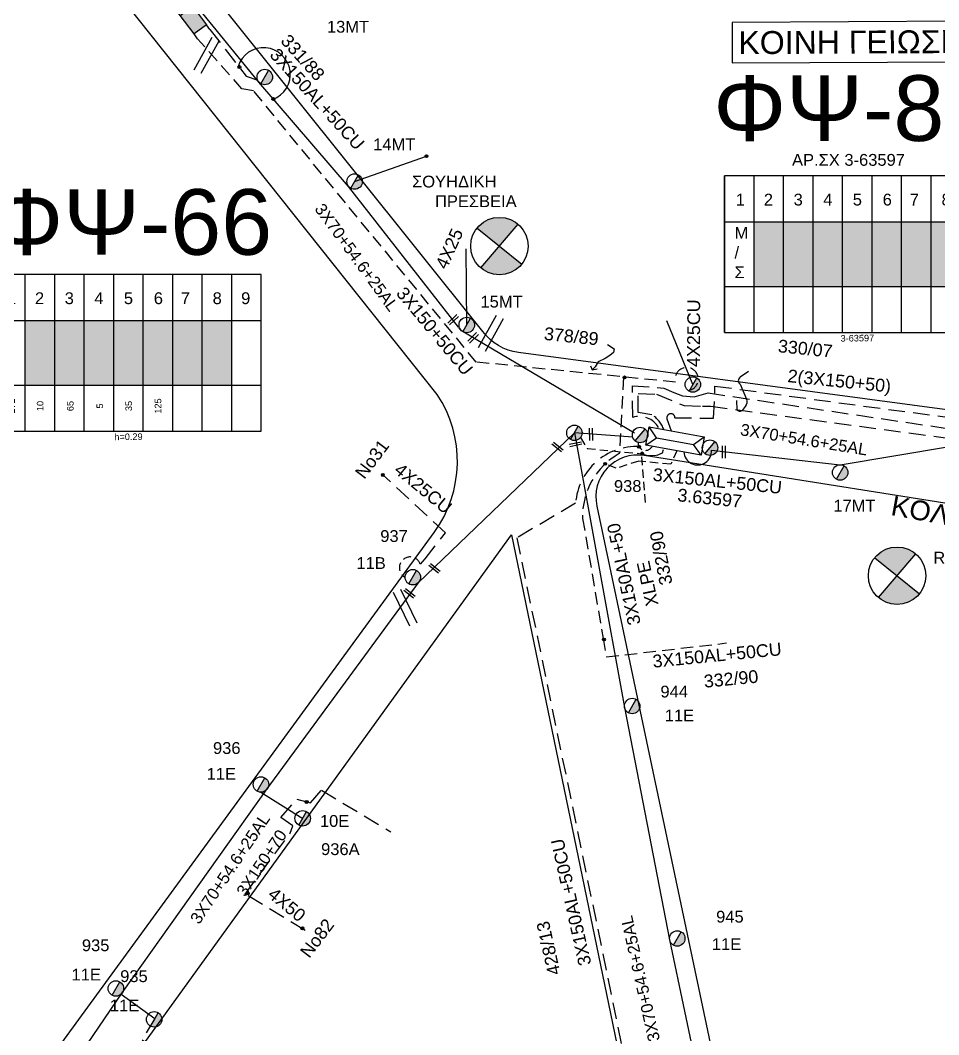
# Model space of a CAD drawing. Header units: millimetres. Extents: x 72 to 3039, y -786 to 786.
# Drawn here: x 1452.3 to 1592.4, y 35 to 189.7 of the extents above; entities that cross this region are included whole.
import ezdxf
from ezdxf.enums import TextEntityAlignment as Align

# ---------------------------------------------------------------- set-up
doc = ezdxf.new("R2010")
doc.units = ezdxf.units.MM
doc.linetypes.add('DASHED', pattern=[19.05, 12.7, -6.35])
for name, color, linetype in [('Link Box 4 Διευθύνσεων', 7, 'Continuous'), ('Άγνωστα', 7, 'Continuous'), ('Ασφαλειοκιβώτια Χ.Τ 9 αναχωρήσεων', 7, 'Continuous'), ('Γυμνά εναέρια ΧΤ (3Φ)   3x50+35CU', 7, 'Continuous'), ('Εναέρια παροχή ΧΤ 4x25', 7, 'SYN_LINE'), ('Επιγραφές - Σχήματα', 7, 'Continuous'), ('Καλώδια ΧΤ   3x150+50AL', 7, 'DASHED'), ('Καλώδια ΧΤ   3x150+50AL XLPE', 7, 'DASHED'), ('Καλώδια ΧΤ   3x150+50CU', 7, 'DASHED'), ('Καλώδια ΧΤ   3x150+70AL', 7, 'DASHED'), ('Καλώδια ΧΤ   3x150AL+50CU', 7, 'DASHED'), ('Καλώδια ΧΤ   3x150AL+50XLPE', 7, 'DASHED'), ('Καλώδια ΧΤ   4x25CU', 7, 'DASHED'), ('Μηχανική τομή', 7, 'Continuous'), ('Στύλος ΦΜ', 7, 'Continuous'), ('Στύλος ΦΜ @ 1', 7, 'Continuous'), ('Συνδέσεις', 7, 'Continuous'), ('Συνεστραμμένα ΧΤ   3x70+54.6+25 AL', 7, 'SYN_LINE'), ('Τομή', 7, 'Continuous'), ('Υποσταθμός εναέριος 2 στύλων', 7, 'Continuous'), ('Υποσταθμός πόλεως', 7, 'Continuous'), ('Υπόβαθρο ΔΕΗ', 7, 'Continuous'), ('Υπόγεια καλώδια Δικτύου ΧΤ και Παρ. ΧΤ - 3X150+70 AL', 7, 'DASHED'), ('Υπόγεια καλώδια Παροχών ΧΤ   4x25', 7, 'DASHED'), ('Υπόγεια καλώδια Παροχών ΧΤ   4x50AL', 7, 'DASHED')]:
    doc.layers.add(name, color=color, linetype=linetype)
doc.styles.get("Standard").update_dxf_attribs({"font": 'arial.ttf'})
doc.linetypes.add('SYN_LINE', pattern='A,0.5,-0.0001,["/\\/\\/\\/",Standard,S=0.1,R=0,X=0,Y=-0.05],-0.25', length=0.7501)

# ---------------------------------------------------------------- blocks, each defined once
blk = doc.blocks.new('ΥΠΑΡΧΩΝ ΤΣΙΜΕΝΤΕΝΙΟΣ ΣΤΥΛΟΣ')
at = {"layer": 'Στύλος ΦΜ'}
blk.add_hatch(color=7, dxfattribs=at).paths.add_polyline_path([(-1.29, -2.28, 0.574793), (2.62, 0, 0.268822), (1.3, 2.27)])
at = {"layer": 'Στύλος ΦΜ', "color": 7}
blk.add_line((-1.29, -2.28), (1.3, 2.27), dxfattribs=at)
blk.add_circle((0, 0), 2.62, dxfattribs=at)
at = {"layer": 'Στύλος ΦΜ', "flags": 4}
for tag, p in [('ΑΡΙΘΜΟΣ', (-4.68, 8.05)), ('ΤΥΠΟΣ', (-4.91, 3.03))]:
    blk.add_attdef(tag, p, '', height=4, dxfattribs=at)
blk = doc.blocks.new('ΥΠΟΣΤΑΘΜΟΣ ΕΝΑΕΡΙΟΣ ΕΠΙ 2 ΣΤΥΛΩΝ')
at = {"layer": 'Υποσταθμός εναέριος 2 στύλων', "linetype": 'Continuous'}
for points in [[(-11.97, -2.11, 0.574793), (-8.45, -0.07, 0.268822), (-9.64, 1.98)], [(9.68, -2.15, 0.574793), (13.19, -0.1, 0.268822), (12.01, 1.95)]]:
    blk.add_hatch(color=256, dxfattribs=at).paths.add_polyline_path(points)
for p, q in [((-11.97, -2.11), (-9.64, 1.98)), ((9.68, -2.15), (12.01, 1.95))]:
    blk.add_line(p, q, dxfattribs=at)
for centre in [(-10.81, -0.07), (10.84, -0.1)]:
    blk.add_circle(centre, 2.36, dxfattribs=at)
at = {"layer": 'Υποσταθμός πόλεως', "linetype": 'Continuous', "ltscale": 40}
blk.add_lwpolyline([(-8.57, 2.82), (8.57, 2.82), (8.57, -2.82), (-8.57, -2.82)], close=True, dxfattribs=at)
for points in [[(-5.75, 0), (-8.57, 2.82)], [(-8.57, -2.82), (-5.75, 0)], [(-5.75, 0), (5.75, 0)], [(5.75, 0), (8.57, 2.82)], [(8.57, -2.82), (5.75, 0)]]:
    blk.add_lwpolyline(points, dxfattribs=at)
at = {"layer": 'Υποσταθμός εναέριος 2 στύλων', "ltscale": 40, "flags": 1}
for tag, p in [('ΜΕΤΑΣΧΗΜΑΤΙΣΜΟΣ', (14.09, 2.51)), ('ΙΣΧΥΣ', (14.07, -0.28)), ('ΑΡΙΘΜΟΣ', (14.19, -3))]:
    blk.add_attdef(tag, p, '', height=1.8, dxfattribs=at)
blk = doc.blocks.new('LINK BOX 4 ΑΝΑΧΩΡΗΣΕΩΝ')
at = {"layer": 'Link Box 4 Διευθύνσεων', "ltscale": 40}
blk.add_hatch(color=256, dxfattribs=at).paths.add_polyline_path([(-3.54, 0), (-3.54, -4.67), (3.54, -4.67), (3.54, 0)])
for p, q in [((-3.54, 0), (-5.33, 0)), ((5.33, 0), (3.54, 0)), ((-3.54, -4.67), (-5.33, -4.67)), ((5.33, -4.67), (3.54, -4.67))]:
    blk.add_line(p, q, dxfattribs=at)
blk.add_lwpolyline([(-3.54, -4.67), (-3.54, 0), (3.54, 0), (3.54, -4.67)], close=True, dxfattribs=at)
blk = doc.blocks.new('ΤΟΜΗ')
at = {"layer": 'Τομή', "ltscale": 40}
for p, q in [((-5.68, 0), (5.68, 0)), ((5.68, -2.33), (-5.68, -2.33))]:
    blk.add_line(p, q, dxfattribs=at)
blk = doc.blocks.new('ΑΣΦΑΛΕΙΟΚΙΒΩΤΙΟ ΥΠΟΣΤΑΘΜΟΥ 9A ΑΝΑΧΩΡΗΣΕΩΝ')
at = {"layer": 'Ασφαλειοκιβώτια Χ.Τ 9 αναχωρήσεων', "ltscale": 40}
for p, q in [((0, 0), (0, 23.91)), ((4.5, 0), (4.5, 23.91)), ((9, 0), (9, 23.91)), ((13.5, 0), (13.5, 23.91)), ((18, 0), (18, 23.91)), ((22.5, 0), (22.5, 23.91)), ((27, 0), (27, 23.91)), ((31.5, 0), (31.5, 23.91)), ((36, 0), (36, 23.91)), ((0, 16.87), (40.5, 16.87)), ((0, 7.04), (40.5, 7.04))]:
    blk.add_line(p, q, dxfattribs=at)
at = {"layer": 'Ασφαλειοκιβώτια Χ.Τ 9 αναχωρήσεων'}
blk.add_lwpolyline([(40.5, 0), (40.5, 23.91), (0, 23.91), (0, 0)], close=True, dxfattribs=at)
for s, p in [('1', (1.71, 19.38)), ('2', (5.99, 19.38)), ('3', (10.53, 19.38)), ('4', (15.04, 19.38)), ('5', (19.55, 19.38)), ('6', (24.11, 19.38)), ('7', (28.24, 19.38)), ('8', (33.08, 19.38)), ('9', (37.43, 19.38))]:
    blk.add_text(s, height=1.8, dxfattribs=at).set_placement(p)
at = {"layer": 'Ασφαλειοκιβώτια Χ.Τ 9 αναχωρήσεων', "ltscale": 40}
for tag, height, rotation, p in [('ΟΝΟΜΑ', 2.5, 0.6514, (19.14, 25.35)), ('ΚΕΙΜΕΝΟ 1', 1, 90, (2.42, 3.84)), ('ΚΕΙΜΕΝΟ 2', 1, 90, (6.78, 3.84)), ('ΚΕΙΜΕΝΟ 3', 1, 90, (11.38, 3.84)), ('ΚΕΙΜΕΝΟ 4', 1, 90, (15.86, 3.84)), ('ΚΕΙΜΕΝΟ 5', 1, 90, (20.28, 3.84)), ('ΚΕΙΜΕΝΟ 6', 1, 90, (24.74, 3.84)), ('ΚΕΙΜΕΝΟ 7', 1, 90, (29.28, 3.84)), ('ΚΕΙΜΕΝΟ 8', 1, 90, (33.65, 3.84)), ('ΚΕΙΜΕΝΟ 9', 1, 90, (38.21, 3.84)), ('ΣΧ', 1, 0.6514, (20.24, -0.85))]:
    blk.add_attdef(tag, text='', height=height, rotation=rotation, dxfattribs=at).set_placement(p, align=Align.MIDDLE_CENTER)
blk = doc.blocks.new('_ΣΥΝΔΕΣΗ')
at = {"layer": 'Συνδέσεις', "linetype": 'SYN_LINE', "ltscale": 40}
blk.add_hatch(color=256, dxfattribs=at).paths.add_polyline_path([(0.5, -0.01, 1), (-0.5, -0.01, 1)])
at = {"layer": 'Συνδέσεις'}
blk.add_circle((0, -0.01), 0.5, dxfattribs=at)
blk = doc.blocks.new('ΜΗΧΑΝΙΚΗ ΤΟΜΗ')
at = {"layer": 'Μηχανική τομή', "ltscale": 40}
for p, q in [((-1.89, 0.78), (1.89, 0.78)), ((1.89, 0), (-1.89, 0))]:
    blk.add_line(p, q, dxfattribs=at)

msp = doc.modelspace()

# ---------------------------------------------------------------- hatches: boundary and pattern name
at = {"layer": 'Ασφαλειοκιβώτια Χ.Τ 9 αναχωρήσεων'}
for color, points in [(2, [(1568.71, 158.93), (1564.21, 158.93), (1564.21, 149.11), (1568.71, 149.11)]), (133, [(1573.21, 158.93), (1568.71, 158.93), (1568.71, 149.11), (1573.21, 149.11)]), (30, [(1577.71, 158.93), (1573.21, 158.93), (1573.21, 149.11), (1577.71, 149.11)]), (62, [(1577.71, 149.11), (1582.21, 149.11), (1582.21, 158.93), (1577.71, 158.93)]), (6, [(1586.71, 158.93), (1582.21, 158.93), (1582.21, 149.11), (1586.71, 149.11)]), (27, [(1586.71, 149.11), (1591.21, 149.11), (1591.21, 158.93), (1586.71, 158.93)]), (85, [(1591.21, 149.11), (1595.71, 149.11), (1595.71, 158.93), (1591.21, 158.93)]), (2, [(1457.58, 143.89), (1453.08, 143.89), (1453.08, 134.07), (1457.58, 134.07)]), (85, [(1462.08, 143.89), (1457.58, 143.89), (1457.58, 134.07), (1462.08, 134.07)]), (27, [(1466.58, 143.89), (1462.08, 143.89), (1462.08, 134.07), (1466.58, 134.07)]), (5, [(1466.58, 134.07), (1471.08, 134.07), (1471.08, 143.89), (1466.58, 143.89)]), (1, [(1475.58, 143.89), (1471.08, 143.89), (1471.08, 134.07), (1475.58, 134.07)]), (4, [(1480.07, 143.84), (1475.57, 143.84), (1475.57, 134.01), (1480.07, 134.01)])]:
    msp.add_hatch(color=color, dxfattribs=at).paths.add_polyline_path(points)
at = {"layer": 'Επιγραφές - Σχήματα'}
h = msp.add_hatch(color=1, dxfattribs=at)
h.paths.add_polyline_path([(1525.39, 155.26), (1522.56, 151.92, 0.42264), (1528.81, 152.52)])
h.paths.add_polyline_path([(1528.23, 158.59, 0.42264), (1521.98, 158), (1525.39, 155.26)])
h = msp.add_hatch(color=1, dxfattribs=at)
h.paths.add_polyline_path([(1586.02, 104.99), (1583.19, 101.65, 0.42264), (1589.44, 102.25)])
h.paths.add_polyline_path([(1588.85, 108.32, 0.42264), (1582.61, 107.72), (1586.02, 104.99)])
at = {"layer": 'Καλώδια ΧΤ   3x150AL+50CU', "linetype": 'DASHED', "ltscale": 0.2}
h = msp.add_hatch(color=6, dxfattribs=at)
h.dxf.hatch_style = 1
h.paths.add_polyline_path([(1484.58, 143.89), (1480.08, 143.89), (1480.08, 134.07), (1484.58, 134.07)])

# ---------------------------------------------------------------- linework, layer by layer
at = {"layer": 'Άγνωστα', "color": 2, "linetype": 'DASHED', "ltscale": 0.1}
for points in [[(1537.76, 126.06), (1538.78, 124.39), (1547.04, 123.59)], [(1547.68, 116.14), (1547.04, 123.59), (1548.05, 123.33), (1549.43, 123.36), (1550.26, 123.74), (1550.4, 124.26)]]:
    msp.add_lwpolyline(points, dxfattribs=at)
at = {"layer": 'Άγνωστα', "color": 62, "linetype": 'DASHED', "ltscale": 0.1}
msp.add_lwpolyline([(1552.46, 124.05), (1551.5, 121.98), (1546.65, 122.48), (1543.17, 121.37), (1541.43, 122.09)], dxfattribs=at)
at = {"layer": 'Άγνωστα', "color": 5}
msp.add_lwpolyline([(1467.73, 41.19), (1472.83, 37.44)], dxfattribs=at)
at = {"layer": 'Γυμνά εναέρια ΧΤ (3Φ)   3x50+35CU', "color": 5, "linetype": 'DASHED', "ltscale": 0.2}
msp.add_lwpolyline([(1472.83, 37.44), (1470.93, 34.23), (1480.22, 27.35)], dxfattribs=at)
at = {"layer": 'Επιγραφές - Σχήματα'}
for p, q in [((1521.98, 158), (1528.81, 152.52)), ((1522.56, 151.92), (1528.23, 158.59)), ((1583.19, 101.65), (1588.85, 108.32)), ((1582.61, 107.72), (1589.44, 102.25))]:
    msp.add_line(p, q, dxfattribs=at)
at = {"layer": 'Επιγραφές - Σχήματα', "color": 190}
msp.add_lwpolyline([(1560.88, 183.2), (1596.4, 183.38), (1596.36, 189.55), (1560.85, 189.37)], close=True, dxfattribs=at)
at = {"layer": 'Επιγραφές - Σχήματα', "ltscale": 20}
for points in [[(1541.86, 140.23), (1542.87, 139.6), (1542.76, 139.01), (1542.23, 138.59), (1541.49, 138.12), (1540.44, 137.59), (1539.96, 136.85), (1539.54, 136.38)], [(1539.29, 137), (1539.54, 136.38), (1540.3, 136.55)]]:
    msp.add_lwpolyline(points, dxfattribs=at)
at = {"layer": 'Επιγραφές - Σχήματα'}
msp.add_lwpolyline([(1563.37, 136.16), (1562.08, 135.25, 0.517921), (1562.08, 134.2), (1563.04, 131.91, -0.293907), (1562.84, 130.8), (1562.38, 130.2, -0.577812), (1561.65, 130.3), (1561.57, 131.72)], format="xyb", dxfattribs=at)
for centre in [(1525.39, 155.26), (1586.02, 104.99)]:
    msp.add_circle(centre, 4.38, dxfattribs=at)
at = {"layer": 'Καλώδια ΧΤ   3x150+50AL', "color": 27, "ltscale": 0.2}
msp.add_lwpolyline([(1549.66, 127.59, 0.343136), (1545.72, 129.14), (1545.66, 133.97), (1550.43, 133.6), (1552, 132.93), (1553.32, 132.43), (1555.09, 132.26), (1557.22, 132.86), (1611.76, 124.77, 0.413778), (1625.76, 135.35, -0.550789), (1623.75, 143.03), (1611.48, 172.82, -1.62981), (1610.07, 174.56)], format="xyb", dxfattribs=at)
at = {"layer": 'Καλώδια ΧΤ   3x150+50AL XLPE', "color": 30, "ltscale": 0.2}
msp.add_lwpolyline([(1551.61, 127.06), (1550.95, 128.88, -1.202253), (1552.14, 129.08), (1558.05, 129), (1558.25, 133.91), (1613.7, 126.47, 0.374866), (1624.35, 138.72, 0.508418), (1624.62, 140.1)], format="xyb", dxfattribs=at)
at = {"layer": 'Καλώδια ΧΤ   3x150+50CU', "color": 4, "ltscale": 0.2}
msp.add_lwpolyline([(1481.24, 188.29), (1486.76, 181.18), (1488.53, 180.57)], dxfattribs=at)
at = {"layer": 'Καλώδια ΧΤ   3x150+50CU', "color": 62, "ltscale": 0.15}
msp.add_lwpolyline([(1554.14, 133.23, 2.724962), (1552.25, 134.5), (1521.84, 137.58), (1487.88, 178.96), (1486.13, 179.23), (1479.37, 186.89)], format="xyb", dxfattribs=at)
at = {"layer": 'Καλώδια ΧΤ   3x150+70AL', "color": 5, "ltscale": 0.2}
msp.add_lwpolyline([(1486.6, 56.44), (1493.5, 65.74), (1493.9, 66.86), (1492.07, 68.13), (1494.5, 70.92), (1496.57, 70.33), (1498.25, 72.28), (1508.81, 65.94)], dxfattribs=at)
at = {"layer": 'Καλώδια ΧΤ   3x150AL+50CU', "color": 85, "ltscale": 0.2}
msp.add_lwpolyline([(1550.47, 127.27, 0.167498), (1548.62, 129.54), (1546.56, 129.9), (1546.53, 132.78), (1549.32, 132.66), (1553.53, 130.94), (1556.34, 130.84), (1557.61, 130.84), (1612.23, 123.49, 0.418036), (1626.16, 134.26, -0.105438), (1628.31, 140.51, -0.435561), (1630.56, 144.15), (1634.08, 146.19), (1633.81, 147.59, 0.651096), (1631.18, 155.18), (1571.08, 301.93)], format="xyb", dxfattribs=at)
at = {"layer": 'Καλώδια ΧΤ   3x150AL+50CU', "color": 62, "ltscale": 0.15}
msp.add_lwpolyline([(1544.3, 135.25), (1543.66, 123.61, 0.280499), (1538.07, 113.74), (1541.19, 95.44)], format="xyb", dxfattribs=at)
msp.add_lwpolyline([(1541.19, 95.44), (1541.68, 92.6), (1560.03, 94.73)], dxfattribs=at)
at = {"layer": 'Καλώδια ΧΤ   3x150AL+50XLPE', "color": 6, "linetype": 'DASHED', "ltscale": 0.2}
msp.add_lwpolyline([(1546.79, 124.68, 0.408519), (1537.01, 116.03), (1528.04, 110.77), (1550.09, 4.05), (1546.4, -19.11), (1532.67, -16.92)], format="xyb", dxfattribs=at)
at = {"layer": 'Καλώδια ΧΤ   4x25CU', "color": 62, "ltscale": 13}
msp.add_lwpolyline([(1554.88, 134.15), (1550.92, 143.86)], dxfattribs=at)
at = {"layer": 'Συνεστραμμένα ΧΤ   3x70+54.6+25 AL', "color": 4, "ltscale": 20}
msp.add_lwpolyline([(1519.15, 142.92), (1502.39, 164.37), (1488.72, 180.27), (1470.04, 203.2), (1453.55, 226.03)], dxfattribs=at)
at = {"layer": 'Συνεστραμμένα ΧΤ   3x70+54.6+25 AL', "color": 4, "ltscale": 15}
for points in [[(1503.31, 165.1), (1514.27, 168.97)], [(1520.41, 143.23), (1520.3, 154.84)]]:
    msp.add_lwpolyline(points, dxfattribs=at)
at = {"layer": 'Συνεστραμμένα ΧΤ   3x70+54.6+25 AL', "color": 6, "ltscale": 20}
msp.add_lwpolyline([(1545.98, 126.71), (1519.6, 142.35), (1519.21, 142.84)], dxfattribs=at)
at = {"layer": 'Συνεστραμμένα ΧΤ   3x70+54.6+25 AL', "color": 133, "ltscale": 20}
msp.add_lwpolyline([(1553.5, 123.86, 1.006219), (1557.71, 124.15), (1577.34, 121.92), (1618.86, 128.85), (1634.94, 96.5)], format="xyb", dxfattribs=at)
at = {"layer": 'Συνεστραμμένα ΧΤ   3x70+54.6+25 AL', "color": 2, "ltscale": 20}
for points in [[(1545.71, 126.13), (1536.82, 126.78), (1513, 103.91)], [(1536.82, 126.78), (1544.47, 84.9), (1551.34, 49.45), (1560.49, 5.93), (1556.98, -23.51)]]:
    msp.add_lwpolyline(points, dxfattribs=at)
at = {"layer": 'Συνεστραμμένα ΧΤ   3x70+54.6+25 AL', "color": 5, "ltscale": 20}
msp.add_lwpolyline([(1447.42, 11.39), (1467.89, 41.38), (1489.99, 72.47), (1513.13, 104.06)], dxfattribs=at)
at = {"layer": 'Συνεστραμμένα ΧΤ   3x70+54.6+25 AL', "color": 5, "ltscale": 15}
msp.add_lwpolyline([(1489.03, 71.97), (1495.39, 67.98)], dxfattribs=at)
at = {"layer": 'Υπόβαθρο ΔΕΗ'}
for points in [[(1512.74, 391.87), (1622.86, 144.28, -0.498389), (1610.73, 128.01), (1528.28, 139.02, -0.205866), (1522.88, 142.25), (1463.82, 216.06, -0.384999), (1464.26, 223.44), (1505.58, 253.46, 6.284716), (1500.43, 261.31), (1458.47, 230.1, -0.357908), (1452.74, 230.38), (1423.5, 266.37, 1.787303), (1398.68, 271.43), (1301.48, 152.02), (1206.73, -201.82)], [(1456.75, 31.1), (1515.44, 111.59, 0.313371), (1515.92, 132.64), (1460.41, 202.44, 0.575862), (1446.36, 200.38), (1384.46, 44.97, 0.584994), (1391.75, 31.75), (1446.55, 26.47, 0.267675), (1456.75, 31.1, -8.548518)], [(1637.78, -168.95), (1650.47, -97.24), (1652.31, -6.95), (1632.58, 95.42, 0.360104), (1610.95, 113.24), (1547.46, 123.31, 0.530419), (1540.24, 115.61), (1563.51, 5.27), (1543.39, -142.21, 0.353787), (1547.22, -148.55), (1637.78, -168.95)], [(1527.24, 111.24), (1549.14, 5.27), (1527.05, -133.52, -0.348219), (1515.86, -141.11), (1452.64, -128.35, -0.326637), (1440.21, -105.56), (1450.94, -22.28), (1456.49, 13.29), (1527.24, 111.24)]]:
    msp.add_lwpolyline(points, format="xyb", dxfattribs=at)
for points in [[(1913.39, -91.84), (1910.67, -87.13), (1901.72, -78.39), (1890.07, -61.02), (1871.96, -46.98), (1848.42, -26.03), (1819.68, 5.53), (1810.61, 13.68), (1802.29, 30.22), (1769.72, 65.89), (1761.47, 76.97), (1756.27, 88.1), (1746.69, 99.13), (1739.6, 112.79), (1714.41, 144), (1681.91, 181.48), (1642.93, 212.01), (1639.44, 221.59), (1626.4, 231.1), (1605.9, 244.83), (1595.89, 264.84), (1588.6, 285.36), (1584.02, 299.5), (1569.42, 311.36), (1557.84, 337.31), (1550.14, 350.46), (1546.77, 375.41)], [(1919.55, -81.8), (1917, -79.66), (1915.11, -70.97), (1906.19, -67.42), (1890, -46.9), (1866.66, -27.71), (1848.08, -9.69), (1840.66, 3.49), (1828.74, 10.75), (1824.18, 17.97), (1819.27, 34.38), (1809.32, 44.49), (1810.59, 42.11), (1807.71, 40.95), (1803.83, 42.44), (1793.86, 55.73), (1776.39, 74.37), (1769.57, 87.77), (1755.2, 103.48), (1749.49, 114.83), (1748.49, 115.31), (1747.46, 114.35), (1744.52, 115.99), (1732.2, 137.7), (1731.62, 137.68), (1731.13, 136.13), (1720.56, 147.22), (1716.84, 152.55), (1713.49, 160.39), (1705.21, 170.66), (1697.69, 179.47), (1672.22, 204.18), (1662.12, 208.28), (1638.84, 233.9), (1628.31, 253.61), (1618.8, 257.87), (1610.3, 266.09), (1607.03, 282.53), (1603.46, 297.89), (1594.15, 309.71), (1586.24, 325.43), (1572.1, 341.31), (1562.61, 357.02), (1557.58, 373.62)]]:
    msp.add_spline(points, degree=3, dxfattribs=at)
at = {"layer": 'Υπόγεια καλώδια Δικτύου ΧΤ και Παρ. ΧΤ - 3X150+70 AL', "color": 7, "linetype": 'Continuous', "ltscale": 0.1}
msp.add_arc((1489.43, 181.45), 4.07, 289.911, 162.8791, dxfattribs=at)
at = {"layer": 'Υπόγεια καλώδια Δικτύου ΧΤ και Παρ. ΧΤ - 3X150+70 AL', "color": 6, "linetype": 'DASHED', "ltscale": 0.1}
msp.add_arc((1547.66, 125.22), 1.12, 175.3058, 332.4214, dxfattribs=at)
at = {"layer": 'Υπόγεια καλώδια Δικτύου ΧΤ και Παρ. ΧΤ - 3X150+70 AL', "color": 2, "linetype": 'DASHED', "ltscale": 0.1}
msp.add_arc((1511.78, 106.21), 1.64, 19.5144, 241.8831, dxfattribs=at)
at = {"layer": 'Υπόγεια καλώδια Παροχών ΧΤ   4x25', "color": 2, "ltscale": 0.2}
msp.add_lwpolyline([(1513.33, 106.75), (1514.05, 107.56), (1517.16, 111.55), (1507.61, 120.36)], dxfattribs=at)
at = {"layer": 'Υπόγεια καλώδια Παροχών ΧΤ   4x50AL', "color": 5, "ltscale": 0.2}
msp.add_lwpolyline([(1495.77, 50.9), (1486.6, 56.44)], dxfattribs=at)

# ---------------------------------------------------------------- block references
at = {"layer": 'Link Box 4 Διευθύνσεων', "xscale": 0.4999999999999551, "yscale": 0.4999999999999551, "zscale": 0.4999999999999551, "rotation": 306.7141597576887}
msp.add_blockref('LINK BOX 4 ΑΝΑΧΩΡΗΣΕΩΝ', (1479.65, 190.42), dxfattribs=at)
at = {"layer": 'Ασφαλειοκιβώτια Χ.Τ 9 αναχωρήσεων'}
ref = msp.add_blockref('ΑΣΦΑΛΕΙΟΚΙΒΩΤΙΟ ΥΠΟΣΤΑΘΜΟΥ 9A ΑΝΑΧΩΡΗΣΕΩΝ', (1559.71, 142.07), dxfattribs=at)
ref.add_attrib('ΣΧ', '3-63597', dxfattribs={"ltscale": 40, "height": 1, "rotation": 0.6514}).set_placement((1579.96, 141.22), align=Align.MIDDLE_CENTER)
ref = msp.add_blockref('ΑΣΦΑΛΕΙΟΚΙΒΩΤΙΟ ΥΠΟΣΤΑΘΜΟΥ 9A ΑΝΑΧΩΡΗΣΕΩΝ', (1448.58, 127.03), dxfattribs=at)
ref.add_attrib('ΚΕΙΜΕΝΟ 6', '125', dxfattribs={"ltscale": 40, "height": 1, "rotation": 90}).set_placement((1473.33, 130.87), align=Align.MIDDLE_CENTER)
ref.add_attrib('ΚΕΙΜΕΝΟ 5', '35', dxfattribs={"ltscale": 40, "height": 1, "rotation": 90}).set_placement((1468.87, 130.87), align=Align.MIDDLE_CENTER)
ref.add_attrib('ΚΕΙΜΕΝΟ 4', '5', dxfattribs={"ltscale": 40, "height": 1, "rotation": 90}).set_placement((1464.45, 130.87), align=Align.MIDDLE_CENTER)
ref.add_attrib('ΚΕΙΜΕΝΟ 3', '65', dxfattribs={"ltscale": 40, "height": 1, "rotation": 90}).set_placement((1459.96, 130.87), align=Align.MIDDLE_CENTER)
ref.add_attrib('ΚΕΙΜΕΝΟ 1', '172', dxfattribs={"ltscale": 40, "height": 1, "rotation": 90}).set_placement((1451.01, 130.87), align=Align.MIDDLE_CENTER)
ref.add_attrib('ΚΕΙΜΕΝΟ 2', '10', dxfattribs={"ltscale": 40, "height": 1, "rotation": 90}).set_placement((1455.36, 130.87), align=Align.MIDDLE_CENTER)
ref.add_attrib('ΣΧ', 'h=0.29', dxfattribs={"ltscale": 40, "height": 1, "rotation": 0.6514}).set_placement((1468.83, 126.18), align=Align.MIDDLE_CENTER)
at = {"layer": 'Μηχανική τομή'}
for p, xscale, yscale, zscale, rotation in [((1518.47, 143.89), 0.4999999999998256, 0.4999999999998256, 0.4999999999998256, 43.65580236208411), ((1521.5, 141.13), 0.4999999999998256, 0.4999999999998256, 0.4999999999998256, 43.65580236208411), ((1539.16, 126.55), 0.5000000000000655, 0.5000000000000655, 0.5000000000000655, 271.9561152467286), ((1534.13, 124.46), 0.4999999999999629, 0.4999999999999629, 0.4999999999999629, 322.1321920815824), ((1537.05, 124.84), 0.4999999999999649, 0.4999999999999649, 0.4999999999999649, 11.7496891840737), ((1559.81, 123.85), 0.4999999999998256, 0.4999999999998256, 0.4999999999998256, 90), ((1515.37, 105.96), 0.4999999999999629, 0.4999999999999629, 0.4999999999999629, 322.1321920815824), ((1511.56, 102.15), 0.4999999999999629, 0.4999999999999629, 0.4999999999999629, 322.1321920815824)]:
    msp.add_blockref('ΜΗΧΑΝΙΚΗ ΤΟΜΗ', p, dxfattribs=dict(at, xscale=xscale, yscale=yscale, zscale=zscale, rotation=rotation))
at = {"layer": 'Στύλος ΦΜ @ 1', "ltscale": 40}
ref = msp.add_blockref('ΥΠΑΡΧΩΝ ΤΣΙΜΕΝΤΕΝΙΟΣ ΣΤΥΛΟΣ', (1489.61, 181.04), dxfattribs=dict(at, xscale=0.4499999999998181, yscale=0.4499999999998181, zscale=0.4499999999998181))
ref.add_attrib('ΑΡΙΘΜΟΣ', '13ΜΤ', (1499.09, 187.81), dxfattribs={"layer": 'Στύλος ΦΜ', "height": 1.8, "flags": 4})
ref = msp.add_blockref('ΥΠΑΡΧΩΝ ΤΣΙΜΕΝΤΕΝΙΟΣ ΣΤΥΛΟΣ', (1503.31, 165.1), dxfattribs=dict(at, xscale=0.4499999999998181, yscale=0.4499999999998181, zscale=0.4499999999998181))
ref.add_attrib('ΑΡΙΘΜΟΣ', '14ΜΤ', (1506.14, 169.87), dxfattribs={"layer": 'Στύλος ΦΜ', "height": 1.8, "flags": 4})
ref = msp.add_blockref('ΥΠΑΡΧΩΝ ΤΣΙΜΕΝΤΕΝΙΟΣ ΣΤΥΛΟΣ', (1520.41, 143.23), dxfattribs=dict(at, xscale=0.4499999999998181, yscale=0.4499999999998181, zscale=0.4499999999998181))
ref.add_attrib('ΑΡΙΘΜΟΣ', '15ΜΤ', (1522.5, 145.89), dxfattribs={"layer": 'Στύλος ΦΜ', "height": 1.8, "flags": 4})
at = {"layer": 'Στύλος ΦΜ @ 1', "ltscale": 40, "xscale": 0.4499999999998181, "yscale": 0.4499999999998181, "zscale": 0.4499999999998181}
msp.add_blockref('ΥΠΑΡΧΩΝ ΤΣΙΜΕΝΤΕΝΙΟΣ ΣΤΥΛΟΣ', (1554.88, 134.15), dxfattribs=at)
at = {"layer": 'Στύλος ΦΜ @ 1', "ltscale": 40}
ref = msp.add_blockref('ΥΠΑΡΧΩΝ ΤΣΙΜΕΝΤΕΝΙΟΣ ΣΤΥΛΟΣ', (1536.82, 126.78), dxfattribs=dict(at, xscale=0.4499999999998181, yscale=0.4499999999998181, zscale=0.4499999999998181))
ref.add_attrib('ΑΡΙΘΜΟΣ', '938', (1542.85, 117.77), dxfattribs={"layer": 'Στύλος ΦΜ', "height": 1.8, "flags": 4})
ref = msp.add_blockref('ΥΠΑΡΧΩΝ ΤΣΙΜΕΝΤΕΝΙΟΣ ΣΤΥΛΟΣ', (1577.34, 120.74), dxfattribs=dict(at, xscale=0.4499999999998181, yscale=0.4499999999998181, zscale=0.4499999999998181))
ref.add_attrib('ΑΡΙΘΜΟΣ', '17ΜΤ', (1576.3, 114.77), dxfattribs={"layer": 'Στύλος ΦΜ', "height": 1.8, "flags": 4})
ref = msp.add_blockref('ΥΠΑΡΧΩΝ ΤΣΙΜΕΝΤΕΝΙΟΣ ΣΤΥΛΟΣ', (1512.18, 104.76), dxfattribs=dict(at, xscale=0.4499999999998181, yscale=0.4499999999998181, zscale=0.4499999999998181))
ref.add_attrib('ΤΥΠΟΣ', '11Β', (1503.59, 106.02), dxfattribs={"layer": 'Στύλος ΦΜ', "height": 1.8, "flags": 4})
ref.add_attrib('ΑΡΙΘΜΟΣ', '937', (1507.22, 110.14), dxfattribs={"layer": 'Στύλος ΦΜ', "height": 1.8, "flags": 4})
ref = msp.add_blockref('ΥΠΑΡΧΩΝ ΤΣΙΜΕΝΤΕΝΙΟΣ ΣΤΥΛΟΣ', (1545.63, 85.12), dxfattribs=dict(at, xscale=0.4499999999998181, yscale=0.4499999999998181, zscale=0.4499999999998181))
ref.add_attrib('ΤΥΠΟΣ', '11Ε', (1550.6, 82.77), dxfattribs={"layer": 'Στύλος ΦΜ', "height": 1.8, "flags": 4})
ref.add_attrib('ΑΡΙΘΜΟΣ', '944', (1549.94, 86.42), dxfattribs={"layer": 'Στύλος ΦΜ', "height": 1.8, "flags": 4})
ref = msp.add_blockref('ΥΠΑΡΧΩΝ ΤΣΙΜΕΝΤΕΝΙΟΣ ΣΤΥΛΟΣ', (1489.03, 73.15), dxfattribs=dict(at, xscale=0.4499999999998181, yscale=0.4499999999998181, zscale=0.4499999999998181))
ref.add_attrib('ΤΥΠΟΣ', '11Ε', (1480.75, 73.87), dxfattribs={"layer": 'Στύλος ΦΜ', "height": 1.8, "flags": 4})
ref.add_attrib('ΑΡΙΘΜΟΣ', '936', (1481.72, 77.81), dxfattribs={"layer": 'Στύλος ΦΜ', "height": 1.8, "flags": 4})
ref = msp.add_blockref('ΥΠΑΡΧΩΝ ΤΣΙΜΕΝΤΕΝΙΟΣ ΣΤΥΛΟΣ', (1495.39, 67.99), dxfattribs=dict(at, xscale=0.4499999999998181, yscale=0.4499999999998181, zscale=0.4499999999998181))
ref.add_attrib('ΤΥΠΟΣ', '10Ε', (1498.02, 66.69), dxfattribs={"layer": 'Στύλος ΦΜ', "height": 1.8, "flags": 4})
ref.add_attrib('ΑΡΙΘΜΟΣ', '936Α', (1498.2, 62.39), dxfattribs={"layer": 'Στύλος ΦΜ', "height": 1.8, "flags": 4})
ref = msp.add_blockref('ΥΠΑΡΧΩΝ ΤΣΙΜΕΝΤΕΝΙΟΣ ΣΤΥΛΟΣ', (1552.5, 49.67), dxfattribs=dict(at, xscale=0.4499999999998181, yscale=0.4499999999998181, zscale=0.4499999999998181))
ref.add_attrib('ΤΥΠΟΣ', '11Ε', (1557.78, 47.91), dxfattribs={"layer": 'Στύλος ΦΜ', "height": 1.8, "flags": 4})
ref.add_attrib('ΑΡΙΘΜΟΣ', '945', (1558.43, 52.09), dxfattribs={"layer": 'Στύλος ΦΜ', "height": 1.8, "flags": 4})
ref = msp.add_blockref('ΥΠΑΡΧΩΝ ΤΣΙΜΕΝΤΕΝΙΟΣ ΣΤΥΛΟΣ', (1466.91, 42.04), dxfattribs=dict(at, xscale=0.4499999999998181, yscale=0.4499999999998181, zscale=0.4499999999998181))
ref.add_attrib('ΤΥΠΟΣ', '11Ε', (1460.15, 43.26), dxfattribs={"layer": 'Στύλος ΦΜ', "height": 1.8, "flags": 4})
ref.add_attrib('ΑΡΙΘΜΟΣ', '935', (1461.73, 47.73), dxfattribs={"layer": 'Στύλος ΦΜ', "height": 1.8, "flags": 4})
ref = msp.add_blockref('ΥΠΑΡΧΩΝ ΤΣΙΜΕΝΤΕΝΙΟΣ ΣΤΥΛΟΣ', (1472.75, 37.33), dxfattribs=dict(at, xscale=0.4499999999998181, yscale=0.4499999999998181, zscale=0.4499999999998181))
ref.add_attrib('ΤΥΠΟΣ', '11Ε', (1466, 38.55), dxfattribs={"layer": 'Στύλος ΦΜ', "height": 1.8, "flags": 4})
ref.add_attrib('ΑΡΙΘΜΟΣ', '935', (1467.57, 43.02), dxfattribs={"layer": 'Στύλος ΦΜ', "height": 1.8, "flags": 4})
at = {"layer": 'Συνδέσεις', "xscale": 0.4499999999998181, "yscale": 0.4499999999998181, "zscale": 0.4499999999998181}
for p in [(1485.74, 182.56), (1490.92, 177.68), (1514.27, 168.98), (1544.46, 135.23), (1546.68, 124.65), (1547.15, 123.65), (1541.51, 122.06), (1507.61, 120.36), (1541.31, 95.26), (1495.98, 70.49), (1487.01, 56.53), (1495.34, 51.22)]:
    msp.add_blockref('_ΣΥΝΔΕΣΗ', p, dxfattribs=at)
at = {"layer": 'Τομή'}
for p, xscale, yscale, zscale, rotation in [((1480.22, 184.63), 0.4999999999998795, 0.4999999999998795, 0.4999999999998795, 60.60771217764444), ((1523.57, 142.25), 0.4999999999998794, 0.4999999999998794, 0.4999999999998794, 60.60771217764444), ((1510.5, 99.87), 0.4999999999998119, 0.4999999999998119, 0.4999999999998119, 115.9717696646804)]:
    msp.add_blockref('ΤΟΜΗ', p, dxfattribs=dict(at, xscale=xscale, yscale=yscale, zscale=zscale, rotation=rotation))
at = {"layer": 'Υποσταθμός εναέριος 2 στύλων', "xscale": 0.4999999999999475, "yscale": 0.4999999999999475, "zscale": 0.4999999999999475, "rotation": 349.7467477902815}
msp.add_blockref('ΥΠΟΣΤΑΘΜΟΣ ΕΝΑΕΡΙΟΣ ΕΠΙ 2 ΣΤΥΛΩΝ', (1552.16, 125.53), dxfattribs=at)

# ---------------------------------------------------------------- texts
at = {"layer": 'Ασφαλειοκιβώτια Χ.Τ 9 αναχωρήσεων', "insert": (1561.23, 158.17), "char_height": 1.8, "width": 2.0273, "attachment_point": 1}
msp.add_mtext('Μ\\P/\\PΣ', dxfattribs=at)
at = {"layer": 'Εναέρια παροχή ΧΤ 4x25', "insert": (1515.55, 152.37), "char_height": 1.8, "width": 23.5192, "attachment_point": 1, "rotation": 65.9006}
msp.add_mtext('{\\H1.083x;4X25}', dxfattribs=at)
at = {"layer": 'Επιγραφές - Σχήματα', "width": 23.5192, "attachment_point": 1}
for s, insert, char_height, rotation in [('{\\H1.083x;331/88}', (1493.35, 187.77), 1.8, 312.0654), ('{\\H1.083x;378/89}', (1532.31, 142.91), 1.8, 354.1355), ('{\\H1.083x;330/07}', (1567.98, 141.03), 1.8, 354.1355), ('{\\H1.083x;No31}', (1503.23, 120.77), 1.8, 52.9703), ('{\\H1.083x;3.63597}', (1552.66, 118.3), 1.8, 354.1355), ('KΟΛΟΚΟΤΡΩΝΗ', (1585.46, 117.22), 3, 349.6369), ('{\\H1.083x;332/90}', (1549.87, 103.41), 1.8, 101.0039), ('{\\H1.083x;332/90}', (1556.46, 89.84), 1.8, 5.5061), ('{\\H1.083x;No82}', (1494.84, 47.71), 1.8, 52.9703)]:
    msp.add_mtext(s, dxfattribs=dict(at, insert=insert, char_height=char_height, rotation=rotation))
at = {"layer": 'Επιγραφές - Σχήματα', "color": 190, "insert": (1561.81, 188.03), "char_height": 3.5, "width": 35.1311, "attachment_point": 1, "rotation": 0.2932}
msp.add_mtext('KOINH ΓΕΙΩΣΗ', dxfattribs=at)
at = {"layer": 'Επιγραφές - Σχήματα', "attachment_point": 1}
for s, insert, char_height, width in [('ΦΨ-82', (1557.98, 181.3), 10, 10.9441), ('ΑΡ.ΣΧ 3-63597', (1570, 169.31), 1.8, 31.6479), ('ΦΨ-66', (1447.74, 163.94), 10, 29.5272)]:
    msp.add_mtext(s, dxfattribs=dict(at, insert=insert, char_height=char_height, width=width))
at = {"layer": 'Επιγραφές - Σχήματα', "color": 1, "char_height": 1.8, "width": 30.0034, "attachment_point": 1}
for s, insert in [('ΣΟΥΗΔΙΚΗ \\P     ΠΡΕΣΒΕΙΑ', (1512.07, 166)), ('REPUBLICA \\P          DE \\P        PANAMA', (1591.54, 108.64))]:
    msp.add_mtext(s, dxfattribs=dict(at, insert=insert))
at = {"layer": 'Καλώδια ΧΤ   3x150+50AL', "insert": (1569.45, 136.47), "char_height": 1.8, "width": 23.5192, "attachment_point": 1, "rotation": 354.1355}
msp.add_mtext('{\\H1.083x;2(3X150+50)}', dxfattribs=at)
at = {"layer": 'Καλώδια ΧΤ   3x150+50CU', "insert": (1511.03, 149.25), "char_height": 1.8, "width": 23.5192, "attachment_point": 1, "rotation": 309.5843}
msp.add_mtext('{\\H1.083x;3X150+50CU}', dxfattribs=at)
at = {"layer": 'Καλώδια ΧΤ   3x150+70AL', "insert": (1485.16, 56.9), "char_height": 1.8, "width": 16.2172, "attachment_point": 1, "rotation": 56.1165}
msp.add_mtext('3X150+70', dxfattribs=at)
at = {"layer": 'Καλώδια ΧΤ   3x150AL+50CU', "char_height": 1.8, "width": 23.5192, "attachment_point": 1}
for s, insert, rotation in [('{\\H1.083x;3X150AL+50CU}', (1491.68, 185.64), 312.3346), ('{\\H1.083x;3X150AL+50CU}', (1548.9, 121.42), 354.1355), ('{\\H1.083x;3X150AL+50CU}', (1548.64, 92.89), 5.5943), ('{\\H1.083x;3X150AL+50CU}', (1537.51, 45.34), 102.5688), ('{\\H1.083x;428/13}', (1532.82, 43.9), 102.5688)]:
    msp.add_mtext(s, dxfattribs=dict(at, insert=insert, rotation=rotation))
at = {"layer": 'Καλώδια ΧΤ   3x150AL+50XLPE', "insert": (1545.04, 97.28), "char_height": 1.8, "width": 23.5192, "attachment_point": 1, "rotation": 101.9706}
msp.add_mtext('{\\H1.083x;3X150AL+50\\P   XLPE}', dxfattribs=at)
at = {"layer": 'Καλώδια ΧΤ   4x25CU', "insert": (1553.99, 136.84), "char_height": 1.8, "width": 23.5192, "attachment_point": 1, "rotation": 89.6857}
msp.add_mtext('{\\H1.083x;4X25CU}', dxfattribs=at)
at = {"layer": 'Συνεστραμμένα ΧΤ   3x70+54.6+25 AL', "char_height": 1.8, "width": 16.2172, "attachment_point": 1}
for insert, rotation in [((1498.57, 161.98), 306.1023), ((1562.3, 128.21), 350.8253), ((1478.11, 52.71), 56.1165), ((1548.13, 33.79), 102.6351)]:
    msp.add_mtext('3X70+54.6+25AL', dxfattribs=dict(at, insert=insert, rotation=rotation))
at = {"layer": 'Υπόγεια καλώδια Παροχών ΧΤ   4x25', "insert": (1510.42, 122.34), "char_height": 1.8, "width": 23.5192, "attachment_point": 1, "rotation": 320.4225}
msp.add_mtext('{\\H1.083x;4X25CU}', dxfattribs=at)
at = {"layer": 'Υπόγεια καλώδια Παροχών ΧΤ   4x50AL', "insert": (1491.16, 57.62), "char_height": 1.8, "width": 23.5192, "attachment_point": 1, "rotation": 320.4225}
msp.add_mtext('{\\H1.083x;4X50}', dxfattribs=at)

doc.saveas('drawing.dxf')
